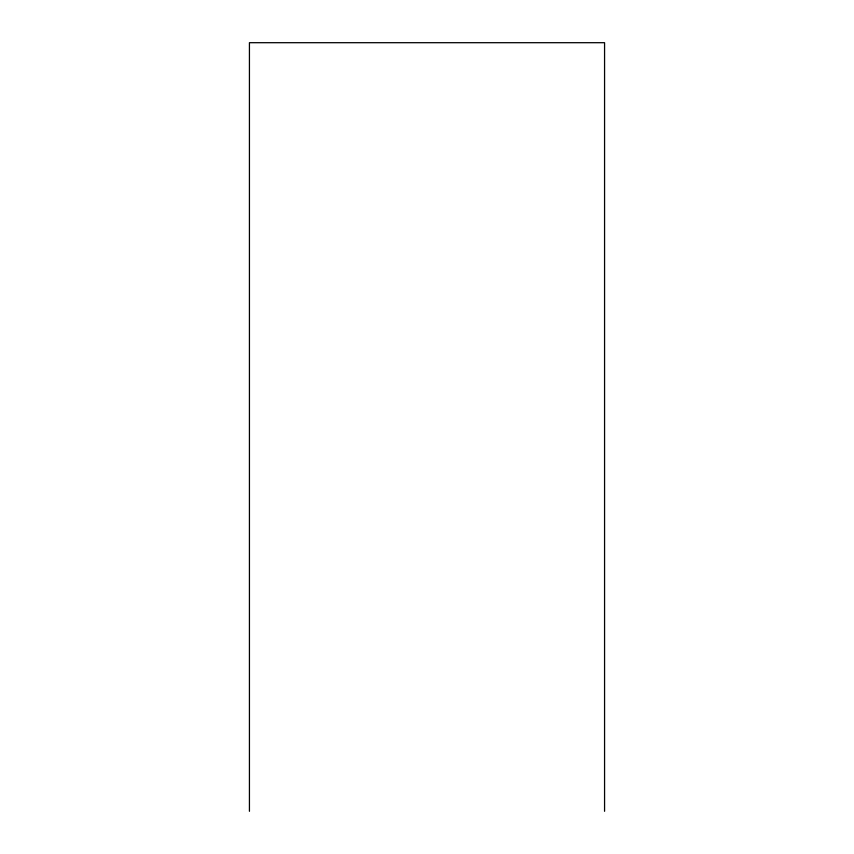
<?xml version="1.0" encoding="UTF-8"?>
<svg xmlns="http://www.w3.org/2000/svg" width="854" height="854" viewBox="0 0 854 854"><rect width="100%" height="100%" fill="white"/><g stroke="black" fill="none" stroke-linecap="round" stroke-linejoin="round"><path stroke-width="1.28" d="M604.568 811.3L604.568 42.7L249.432 42.7L249.432 811.3"/></g></svg>
